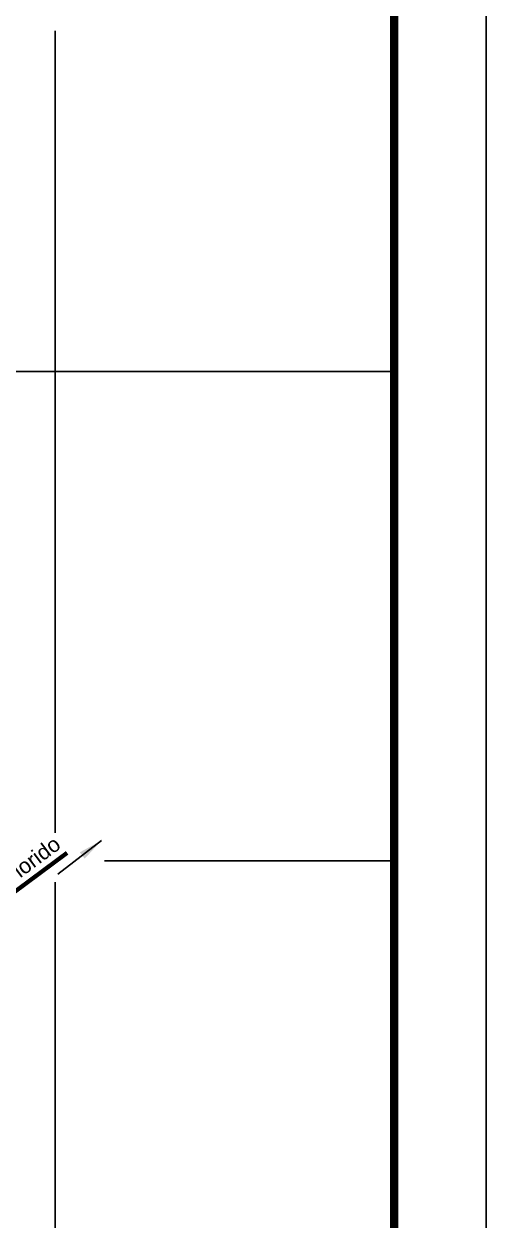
# Model space of a CAD drawing. Header units: millimetres. Extents: x 739154 to 742304, y 7812308 to 7816763.
# Drawn here: x 741549 to 742304, y 7813813 to 7815768 of the extents above; entities that cross this region are included whole.
import ezdxf

# ---------------------------------------------------------------- set-up
doc = ezdxf.new("R2010")
doc.units = ezdxf.units.MM
doc.linetypes.add('CENTER2', pattern=[1.125, 0.75, -0.125, 0.125, -0.125])
doc.linetypes.add('LIN0', pattern=[0])
for name, color, linetype in [('ESTRADA', 7, 'Continuous'), ('MALHA', 8, 'Continuous'), ('MARGEM', 5, 'Continuous'), ('TEXTO DIVERSOS', 7, 'Continuous')]:
    doc.layers.add(name, color=color, linetype=linetype)
doc.styles.get("Standard").update_dxf_attribs({"font": 'arial.ttf'})
doc.styles.add('tGArial11', font='arial.ttf', dxfattribs={"height": 0.0017})
doc.dimstyles.new('ISO-25', dxfattribs={"dimtxt": 2.5, "dimasz": 2.5, "dimexe": 1.25, "dimexo": 0.625, "dimtad": 1, "dimtxsty": 'Standard', "dimcen": 2.5, "dimadec": 0, "dimazin": 0, "dimtfac": 1, "dimtmove": 0, "dimatfit": 3, "dimfxl": 1, "dimarcsym": 0})

msp = doc.modelspace()

# ---------------------------------------------------------------- linework, layer by layer
at = {"layer": 'ESTRADA', "color": 7, "linetype": 'CENTER2', "ltscale": 80, "const_width": 7}
msp.add_lwpolyline([(740413.2, 7813080.7), (740524, 7813273.7), (740652.2, 7813473.3), (740837.8, 7813762.9), (740881, 7813830.4), (740898.5, 7813857.6), (740917.3, 7813880.5), (740944, 7813904.8), (741066, 7813999), (741193.2, 7814095.3), (741321, 7814191.3), (741619.4, 7814413.2)], dxfattribs=at)
at = {"layer": 'MALHA', "color": 8}
for p, q in [((741600, 7814445.7), (741600, 7815756.4)), ((741415, 7815200), (742154, 7815200)), ((741680.4, 7814400), (742154, 7814400)), ((741600, 7812809.2), (741600, 7814365.3))]:
    msp.add_line(p, q, dxfattribs=at)
at = {"layer": 'MARGEM', "color": 174, "linetype": 'LIN0', "flags": 128}
msp.add_lwpolyline([(742304, 7812307.6), (742304, 7816762.6), (739154, 7816762.6), (739154, 7812307.6)], close=True, dxfattribs=at)
at = {"layer": 'MARGEM', "color": 174, "linetype": 'LIN0', "const_width": 13.6, "flags": 128}
msp.add_lwpolyline([(742154, 7812809.2), (742154, 7816612.6), (739304, 7816612.6), (739304, 7812809.2)], close=True, dxfattribs=at)

# ---------------------------------------------------------------- texts
at = {"layer": 'TEXTO DIVERSOS', "color": 7, "style": 'tGArial11'}
msp.add_text('P/Campo Florido', height=25, rotation=36.5009, dxfattribs=at).set_placement((741400.6, 7814266.3))

# ---------------------------------------------------------------- leaders
at = {"layer": 'TEXTO DIVERSOS'}
msp.add_leader([(741675.7, 7814433.4), (741604.5, 7814378.1)], dimstyle='ISO-25', override={"dimasz": 40, "dimzin": 0}, dxfattribs=at)

doc.saveas('drawing.dxf')
